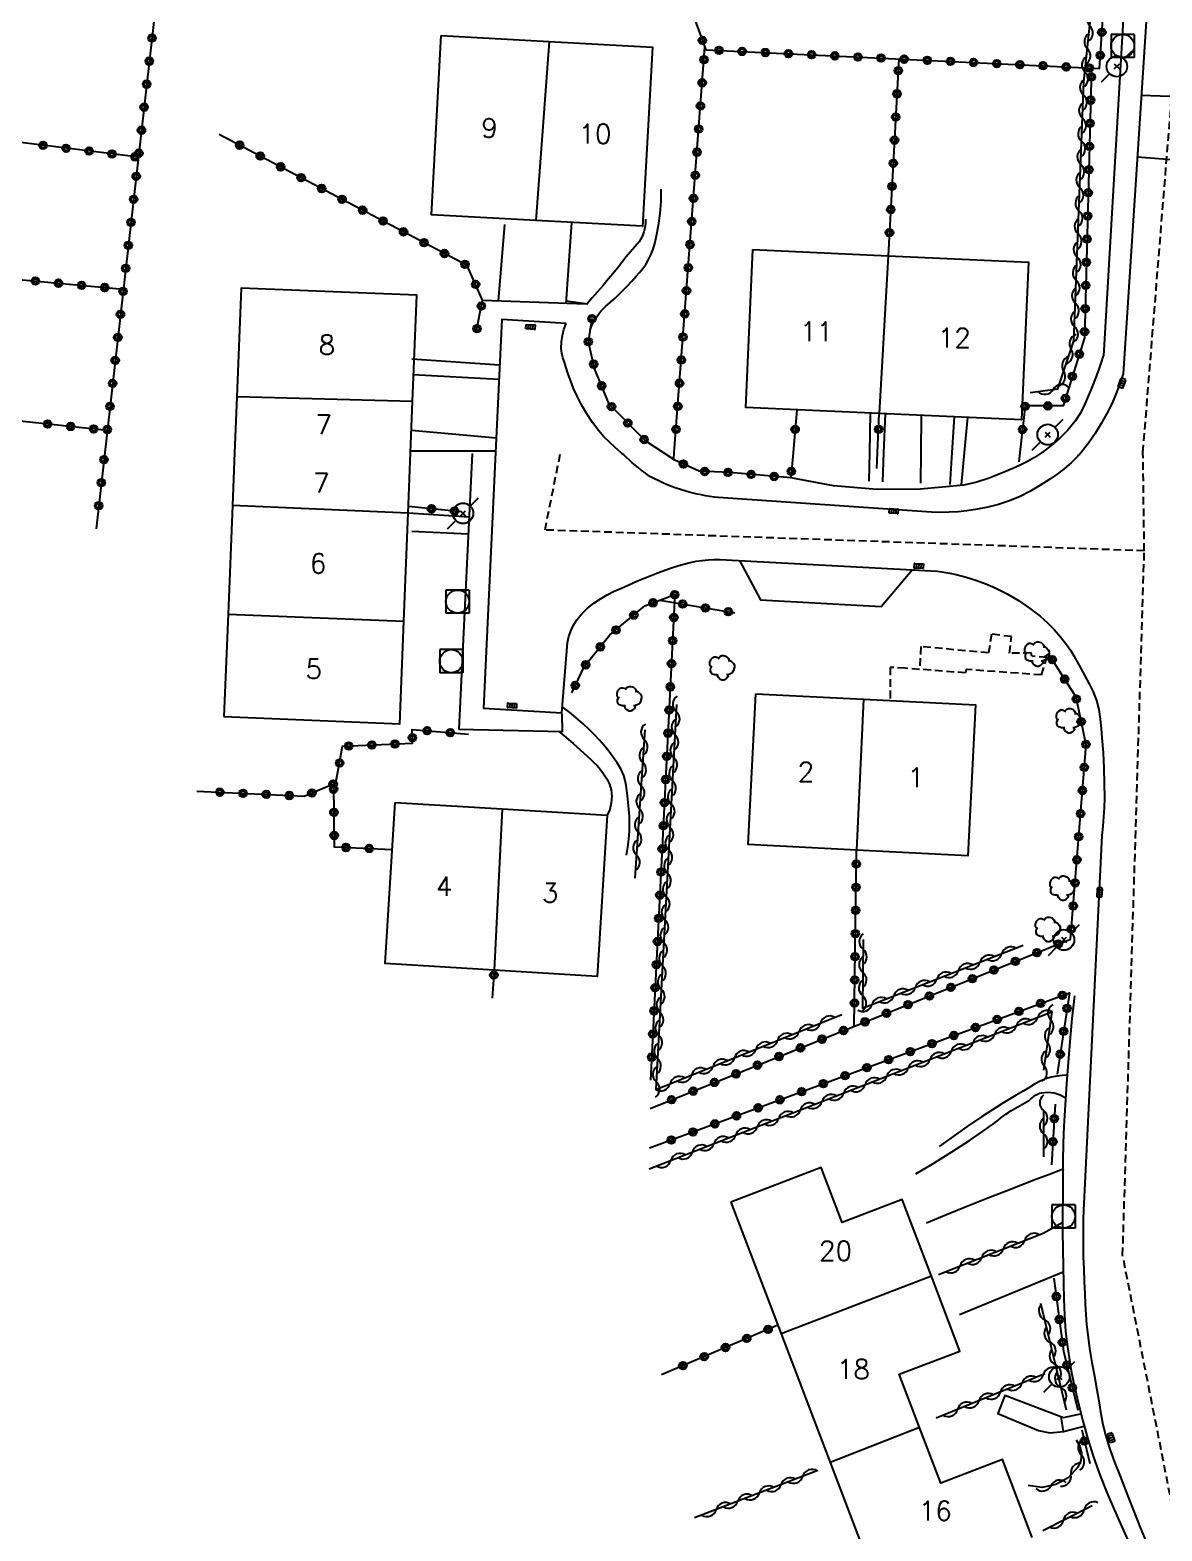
# Model space of a CAD drawing. Header units: millimetres. Extents: x 164000 to 165000, y 151998 to 153000.
# Drawn here: x 164147.9 to 164221.2, y 152101.2 to 152198.3 of the extents above; entities that cross this region are included whole.
import ezdxf
from ezdxf.enums import TextEntityAlignment as Align

# ---------------------------------------------------------------- set-up
doc = ezdxf.new("R2010")
doc.units = ezdxf.units.MM
doc.linetypes.add('DASHED', pattern=[0.75, 0.5, -0.25])
doc.layers.get('0').update_dxf_attribs({"linetype": 'CONTINUOUS'})
for name, color, linetype in [('W0001', 6, 'DASHED'), ('W0008', 7, 'CONTINUOUS'), ('W0014', 7, 'CONTINUOUS'), ('W0016', 2, 'CONTINUOUS'), ('W0017', 7, 'CONTINUOUS'), ('W0101', 7, 'CONTINUOUS'), ('W0105', 7, 'CONTINUOUS'), ('W0112', 1, 'DASHED'), ('W0300', 7, 'CONTINUOUS'), ('W0310', 3, 'CONTINUOUS'), ('W0323', 7, 'CONTINUOUS'), ('W0401', 7, 'CONTINUOUS'), ('W0420', 7, 'CONTINUOUS'), ('W0473', 7, 'CONTINUOUS'), ('W0991', 7, 'CONTINUOUS'), ('W1102', 7, 'CONTINUOUS')]:
    doc.layers.add(name, color=color, linetype=linetype)
doc.styles.get("Standard").update_dxf_attribs({"font": 'romans.shx', "width": 0.85})

# ---------------------------------------------------------------- blocks, each defined once
blk = doc.blocks.new('T473')
for p, q in [((0.500001, 0.500001), (1.000002, 1.000002)), ((-0.166667, 0.166667), (0.166667, -0.166667)), ((-0.166667, -0.166667), (0.166667, 0.166667)), ((-1.000002, -1.000002), (-0.500001, -0.500001))]:
    blk.add_line(p, q)
blk.add_ellipse((0, 0), major_axis=(0.471405, 0.471405), ratio=1, start_param=5.497787144, end_param=11.780972451)
blk = doc.blocks.new('T420')
for p, q in [((0.75, 0.75), (-0.75, 0.75)), ((-0.75, 0.75), (-0.75, -0.75)), ((0.75, 0.75), (0.75, -0.75)), ((0.75, -0.75), (-0.75, -0.75))]:
    blk.add_line(p, q)
blk.add_ellipse((0, 0), major_axis=(-0.53, 0.53), ratio=1, start_param=3.926991, end_param=10.210176)
blk = doc.blocks.new('T401')
for p, q in [((-0.3, 0.3), (0, 0.3)), ((-0.3, -0.25), (-0.3, 0.3)), ((-0.3, 0.15), (0, 0.15)), ((-0.3, 0), (0, 0)), ((0, 0.3), (0, -0.25)), ((-0.3, -0.15), (0, -0.15)), ((-0.3, -0.25), (-0.3, -0.3)), ((-0.3, -0.3), (0, -0.3)), ((0, -0.3), (0, -0.25))]:
    blk.add_line(p, q)
blk = doc.blocks.new('T300')
for p, q in [((-0.8, 0.514), (-0.857, 0.343)), ((-0.857, 0.343), (-0.857, 0.171)), ((-0.857, 0.171), (-0.743, 0.057)), ((-0.686, 0.629), (-0.8, 0.514)), ((-0.8, -0.057), (-0.743, 0.057)), ((-0.743, 0.057), (-0.686, 0.114)), ((-0.571, 0.686), (-0.686, 0.629)), ((-0.457, 0.686), (-0.571, 0.686)), ((-0.286, 0.629), (-0.457, 0.686)), ((-0.286, 0.629), (-0.171, 0.743)), ((-0.229, 0.571), (-0.286, 0.629)), ((-0.171, 0.743), (-0.057, 0.8)), ((-0.057, 0.8), (0.057, 0.8)), ((0.057, 0.8), (0.229, 0.743)), ((0.229, 0.743), (0.343, 0.629)), ((0.343, 0.629), (0.4, 0.514)), ((0.457, 0.457), (0.343, 0.457)), ((0.4, 0.514), (0.4, 0.457)), ((0.571, 0.4), (0.457, 0.457)), ((0.571, 0.4), (0.686, 0.286)), ((0.686, 0.286), (0.743, 0.171)), ((0.743, 0.057), (0.686, -0.171)), ((0.743, 0.171), (0.743, 0.057)), ((-0.8, -0.171), (-0.8, -0.057)), ((-0.8, -0.229), (-0.8, -0.171)), ((-0.743, -0.343), (-0.8, -0.229)), ((-0.686, -0.4), (-0.743, -0.343)), ((-0.514, -0.457), (-0.686, -0.4)), ((-0.4, -0.457), (-0.514, -0.457)), ((-0.4, -0.457), (-0.343, -0.457)), ((-0.343, -0.457), (-0.343, -0.4)), ((-0.343, -0.514), (-0.343, -0.457)), ((-0.286, -0.629), (-0.343, -0.514)), ((-0.171, -0.743), (-0.286, -0.629)), ((-0.057, -0.8), (-0.171, -0.743)), ((0.057, -0.8), (-0.057, -0.8)), ((0.171, -0.743), (0.057, -0.8)), ((0.229, -0.686), (0.171, -0.743)), ((0.286, -0.457), (0.229, -0.457)), ((0.286, -0.629), (0.229, -0.686)), ((0.457, -0.4), (0.286, -0.457)), ((0.343, -0.514), (0.286, -0.629)), ((0.343, -0.514), (0.343, -0.457)), ((0.571, -0.343), (0.457, -0.4)), ((0.629, -0.286), (0.571, -0.343)), ((0.686, -0.171), (0.629, -0.286))]:
    blk.add_line(p, q)
blk = doc.blocks.new('t323o')
at = {"color": 0, "linetype": 'Continuous'}
for radius in [0.25, 0.15]:
    blk.add_circle((0, 0), radius, dxfattribs=at)
blk = doc.blocks.new('t310o')
at = {"color": 0, "linetype": 'Continuous'}
for centre, start, end in [((-0.5, 0.375), 216.8699, 323.1304), ((0.5, -0.375), 36.8699, 143.1303)]:
    blk.add_arc(centre, 0.625, start, end, dxfattribs=at)

msp = doc.modelspace()

# ---------------------------------------------------------------- linework, layer by layer
at = {"layer": 'W0001'}
for points in [[(164219.953, 152171), (164224.088, 152222.046)], [(164220.043, 152164.634), (164181.238, 152165.982), (164182.243, 152171)], [(164220.043, 152164.634), (164219.953, 152171)], [(164270.64, 152049.913), (164233.257, 152087.427), (164221.862, 152102.754), (164218.641, 152119.033), (164220.043, 152164.634)]]:
    msp.add_lwpolyline(points, dxfattribs=at)
at = {"layer": 'W0008'}
for points in [[(164220.745, 152207.861), (164218.668, 152176.094)], [(164182.613, 152179.357), (164178.433, 152179.6), (164178.028, 152171)], [(164186.15, 152171), (164185.774, 152171.33), (164185.404, 152171.668), (164185.048, 152172.023), (164184.717, 152172.4), (164184.308, 152172.941), (164183.937, 152173.507), (164183.599, 152174.093), (164183.288, 152174.692), (164183.081, 152175.146), (164182.9, 152175.61), (164182.738, 152176.08), (164182.586, 152176.553), (164182.492, 152176.841), (164182.397, 152177.132), (164182.323, 152177.432), (164182.29, 152177.739), (164182.303, 152178.155), (164182.362, 152178.566), (164182.466, 152178.969), (164182.613, 152179.357)], [(164218.668, 152176.094), (164218.455, 152175.434), (164218.209, 152174.786), (164217.929, 152174.152), (164217.616, 152173.533), (164217.246, 152172.87), (164216.85, 152172.222), (164216.419, 152171.596), (164215.945, 152171)], [(164178.028, 152171), (164177.247, 152154.44), (164182.317, 152154.143), (164182.694, 152158.701)], [(164215.945, 152171), (164215.892, 152170.938), (164215.838, 152170.877), (164215.784, 152170.816), (164215.729, 152170.755), (164215.314, 152170.339), (164214.869, 152169.958), (164214.402, 152169.605), (164213.922, 152169.272), (164213.285, 152168.863), (164212.63, 152168.481), (164211.953, 152168.137), (164211.252, 152167.843), (164210.593, 152167.625), (164209.92, 152167.455), (164209.24, 152167.325), (164208.556, 152167.222), (164207.985, 152167.161), (164207.411, 152167.127), (164206.837, 152167.121), (164206.263, 152167.141)], [(164206.263, 152167.141), (164192.456, 152168.085)], [(164182.694, 152158.701), (164182.779, 152159.088), (164182.908, 152159.463), (164183.078, 152159.821), (164183.288, 152160.157), (164183.618, 152160.561), (164183.996, 152160.918), (164184.403, 152161.238), (164184.825, 152161.532), (164185.264, 152161.794), (164185.725, 152162.017), (164186.193, 152162.22), (164186.658, 152162.422), (164187.192, 152162.659), (164187.728, 152162.89), (164188.268, 152163.109), (164188.816, 152163.312), (164189.359, 152163.501), (164189.907, 152163.68), (164190.463, 152163.837), (164191.027, 152163.959), (164191.409, 152164.017), (164191.793, 152164.055), (164192.178, 152164.071), (164192.564, 152164.067)], [(164192.564, 152164.067), (164206.236, 152163.339)], [(164193.824, 152164), (164195.18, 152161.451), (164203, 152161.02), (164205.018, 152163.404)], [(164206.236, 152163.339), (164206.645, 152163.306), (164207.051, 152163.254), (164207.454, 152163.184), (164207.854, 152163.096), (164208.502, 152162.927), (164209.143, 152162.731), (164209.774, 152162.502), (164210.389, 152162.234), (164211.157, 152161.842), (164211.902, 152161.407), (164212.619, 152160.927), (164213.302, 152160.4), (164213.769, 152159.981), (164214.205, 152159.531), (164214.614, 152159.057), (164215.001, 152158.566), (164215.255, 152158.204), (164215.487, 152157.827), (164215.705, 152157.443), (164215.917, 152157.056), (164216.2, 152156.546), (164216.482, 152156.033), (164216.738, 152155.504), (164216.942, 152154.952), (164217.09, 152154.354), (164217.181, 152153.745), (164217.239, 152153.134), (164217.293, 152152.525), (164217.371, 152151.55), (164217.425, 152150.573), (164217.453, 152149.594), (164217.455, 152148.615), (164217.439, 152148.014), (164217.406, 152147.413), (164217.358, 152146.813), (164217.293, 152146.215)], [(164217.293, 152146.215), (164216.106, 152121.918)], [(164216.106, 152121.918), (164216.09, 152121.372), (164216.08, 152120.826), (164216.077, 152120.28), (164216.079, 152119.734), (164216.093, 152118.931), (164216.116, 152118.129), (164216.148, 152117.326), (164216.187, 152116.525), (164216.222, 152115.863), (164216.26, 152115.202), (164216.309, 152114.541), (164216.376, 152113.882), (164216.498, 152112.988), (164216.647, 152112.097), (164216.808, 152111.21), (164216.969, 152110.322), (164217.09, 152109.606), (164217.206, 152108.888), (164217.339, 152108.172), (164217.509, 152107.464), (164217.792, 152106.537), (164218.122, 152105.625), (164218.475, 152104.723), (164218.83, 152103.823), (164219.299, 152102.619), (164219.776, 152101.416), (164220.279, 152100.223)]]:
    msp.add_lwpolyline(points, dxfattribs=at)
msp.add_lwpolyline([(164192.456, 152168.085, -0.047885), (164190.299, 152168.517, -0.060311), (164188.061, 152169.434, -0.046911), (164186.524, 152170.674, 0.001336), (164186.15, 152171)], format="xyb", dxfattribs=at)
at = {"layer": 'W0014'}
for points in [[(164219.145, 152213.419), (164219.369, 152210.882), (164217.401, 152177.254)], [(164184.167, 152178.944), (164184.273, 152179.218), (164184.4, 152179.483), (164184.549, 152179.736), (164184.717, 152179.978), (164184.854, 152180.145), (164185.002, 152180.302), (164185.157, 152180.451), (164185.318, 152180.594), (164185.481, 152180.734), (164185.643, 152180.873), (164185.803, 152181.016), (164185.957, 152181.164), (164186.261, 152181.467), (164186.563, 152181.772), (164186.859, 152182.083), (164187.144, 152182.405), (164187.354, 152182.654), (164187.562, 152182.909), (164187.756, 152183.174), (164187.926, 152183.456), (164188.093, 152183.806), (164188.231, 152184.168), (164188.345, 152184.538), (164188.438, 152184.913), (164188.588, 152185.686), (164188.692, 152186.467), (164188.75, 152187.253), (164188.762, 152188.041)], [(164187.737, 152186.099), (164187.74, 152185.823), (164187.709, 152185.548), (164187.645, 152185.279), (164187.548, 152185.021), (164187.334, 152184.645), (164187.061, 152184.308), (164186.77, 152183.992), (164186.497, 152183.672), (164186.209, 152183.306), (164185.922, 152182.94), (164185.632, 152182.576), (164185.337, 152182.216), (164184.994, 152181.808), (164184.646, 152181.405), (164184.294, 152181.005), (164183.938, 152180.608)], [(164183.908, 152180.598), (164177.186, 152180.831)], [(164178.295, 152176.655), (164172.609, 152177.038)], [(164217.374, 152177.254), (164217.231, 152176.789), (164217.075, 152176.328), (164216.907, 152175.872), (164216.726, 152175.42), (164216.477, 152174.807), (164216.221, 152174.19), (164215.927, 152173.587), (164215.567, 152173.02), (164215.096, 152172.447), (164214.572, 152171.924), (164214.01, 152171.445), (164213.423, 152171)], [(164172.69, 152176.041), (164178.251, 152175.736)], [(164207.721, 152173.304), (164207.582, 152171)], [(164208.4, 152171), (164208.605, 152173.264)], [(164178.071, 152171.919), (164172.592, 152172.432)], [(164172.538, 152171.107), (164178.033, 152171.115)], [(164176.519, 152170.944), (164175.656, 152153.092), (164182.371, 152152.93), (164182.344, 152154.09)], [(164213.423, 152171), (164213.413, 152170.993), (164213.403, 152170.985), (164213.393, 152170.978), (164213.383, 152170.971), (164212.94, 152170.68), (164212.477, 152170.422), (164212.003, 152170.189), (164211.522, 152169.973), (164210.76, 152169.643), (164209.986, 152169.33), (164209.189, 152169.068), (164208.367, 152168.894), (164205.558, 152168.618), (164202.736, 152168.603), (164199.925, 152168.848), (164197.149, 152169.353)], [(164207.582, 152171), (164207.457, 152168.932)], [(164208.211, 152168.901), (164208.4, 152171)], [(164176.319, 152166.809), (164172.375, 152167.068)], [(164172.609, 152165.901), (164176.267, 152165.733)], [(164186.524, 152144.921), (164186.604, 152145.443), (164186.662, 152145.969), (164186.698, 152146.496), (164186.712, 152147.024), (164186.704, 152147.464), (164186.675, 152147.903), (164186.631, 152148.341), (164186.577, 152148.777), (164186.538, 152149.108), (164186.496, 152149.442), (164186.435, 152149.775), (164186.335, 152150.098), (164186.141, 152150.52), (164185.902, 152150.917), (164185.638, 152151.294), (164185.364, 152151.662), (164185.076, 152152.026), (164184.77, 152152.375), (164184.452, 152152.711), (164184.123, 152153.038), (164183.699, 152153.436), (164183.262, 152153.819), (164182.812, 152154.187), (164182.35, 152154.541)], [(164182.131, 152152.936), (164182.599, 152152.548), (164183.06, 152152.153), (164183.514, 152151.75), (164183.962, 152151.339), (164184.179, 152151.14), (164184.397, 152150.941), (164184.608, 152150.731), (164184.798, 152150.503), (164185.023, 152150.199), (164185.239, 152149.88), (164185.417, 152149.532), (164185.526, 152149.155), (164185.561, 152148.732), (164185.527, 152148.31), (164185.425, 152147.898), (164185.256, 152147.51)], [(164215.513, 152135.833), (164215.43, 152135.092), (164215.353, 152134.351), (164215.282, 152133.609), (164215.216, 152132.867), (164215.104, 152131.499), (164215, 152130.131), (164214.909, 152128.762), (164214.839, 152127.392), (164214.799, 152126.26), (164214.777, 152125.127), (164214.765, 152123.995), (164214.758, 152122.862), (164214.754, 152121.716), (164214.755, 152120.57), (164214.765, 152119.423), (164214.785, 152118.277), (164214.805, 152117.233), (164214.826, 152116.187), (164214.867, 152115.141), (164214.947, 152114.098), (164215.045, 152113.243), (164215.169, 152112.391), (164215.317, 152111.543), (164215.486, 152110.7), (164215.754, 152109.501), (164216.052, 152108.309), (164216.383, 152107.125), (164216.753, 152105.954), (164217.166, 152104.809), (164217.621, 152103.681), (164218.1, 152102.563), (164218.587, 152101.45), (164218.975, 152100.579)], [(164215.066, 152130.687), (164214.72, 152130.674), (164214.377, 152130.633), (164214.038, 152130.564), (164213.706, 152130.466), (164213.308, 152130.302), (164212.929, 152130.097), (164212.562, 152129.874), (164212.196, 152129.657), (164211.753, 152129.403), (164211.312, 152129.144), (164210.876, 152128.878), (164210.443, 152128.606), (164209.505, 152127.993), (164208.577, 152127.366), (164207.658, 152126.726), (164206.749, 152126.071)], [(164205.239, 152124.291), (164206.412, 152124.993), (164207.572, 152125.717), (164208.718, 152126.463), (164209.85, 152127.23), (164210.028, 152127.358), (164210.203, 152127.49), (164210.376, 152127.624), (164210.548, 152127.76), (164210.72, 152127.895), (164210.894, 152128.029), (164211.071, 152128.158), (164211.252, 152128.282), (164211.4, 152128.377), (164211.55, 152128.467), (164211.702, 152128.554), (164211.855, 152128.64), (164212.009, 152128.724), (164212.162, 152128.809), (164212.315, 152128.895), (164212.466, 152128.983), (164212.577, 152129.057), (164212.683, 152129.138), (164212.786, 152129.222), (164212.889, 152129.305), (164213.001, 152129.386), (164213.12, 152129.457), (164213.247, 152129.514), (164213.383, 152129.55), (164213.795, 152129.582), (164214.205, 152129.537), (164214.6, 152129.415), (164214.965, 152129.221)], [(164216, 152108.773), (164214.785, 152108.515)], [(164214.812, 152107.626), (164216.21, 152107.989)]]:
    msp.add_lwpolyline(points, dxfattribs=at)
at = {"layer": 'W0016'}
for points in [[(164225.409, 152193.921), (164219.846, 152194.121)], [(164219.586, 152190.138), (164225.19, 152189.71)]]:
    msp.add_lwpolyline(points, dxfattribs=at)
at = {"layer": 'W0017'}
for points in [[(164178.622, 152185.749), (164178.213, 152180.795)], [(164182.613, 152180.643), (164182.974, 152185.893)], [(164202.265, 152171), (164202.321, 152173.549)], [(164203.26, 152173.506), (164203.162, 152171)], [(164205.593, 152171), (164205.616, 152173.399)], [(164202.224, 152169.145), (164202.265, 152171)], [(164203.162, 152171), (164203.088, 152169.11)], [(164205.573, 152169.008), (164205.593, 152171)], [(164214.839, 152124.615), (164213.899, 152124.264), (164212.961, 152123.909), (164212.025, 152123.549), (164211.09, 152123.185), (164209.799, 152122.675), (164208.51, 152122.159), (164207.224, 152121.637), (164205.94, 152121.109)], [(164213.49, 152120.462), (164214.768, 152121.162)], [(164208.07, 152115.203), (164214.797, 152117.956)]]:
    msp.add_lwpolyline(points, dxfattribs=at)
at = {"layer": 'W0101'}
for points in [[(164180.642, 152186.022), (164173.883, 152186.395), (164174.523, 152197.992)], [(164174.523, 152197.992), (164181.503, 152197.606)], [(164181.503, 152197.606), (164188.195, 152197.237), (164187.555, 152185.64), (164187.548, 152185.641), (164180.642, 152186.022)], [(164202.881, 152173.523), (164194.232, 152173.915), (164194.695, 152184.131)], [(164194.695, 152184.131), (164203.462, 152183.733)], [(164203.462, 152183.733), (164212.547, 152183.322), (164212.084, 152173.106), (164202.881, 152173.523)], [(164172.667, 152174.299), (164172.944, 152181.182), (164161.564, 152181.641), (164161.281, 152174.604)], [(164161.281, 152174.604), (164161.135, 152171)], [(164172.534, 152171), (164172.667, 152174.299)], [(164161.135, 152171), (164160.997, 152167.568)], [(164172.375, 152167.068), (164172.534, 152171)], [(164160.997, 152167.568), (164160.714, 152160.532)], [(164172.094, 152160.077), (164172.375, 152167.068)], [(164160.714, 152160.532), (164160.447, 152153.901)], [(164160.447, 152153.901), (164171.827, 152153.442), (164172.094, 152160.077)], [(164201.405, 152145.255), (164194.384, 152145.614), (164194.883, 152155.384)], [(164194.883, 152155.384), (164201.856, 152155.027)], [(164201.856, 152155.027), (164209.122, 152154.656), (164208.622, 152144.886), (164201.405, 152145.255)], [(164177.945, 152137.483), (164170.895, 152137.912), (164171.53, 152148.346)], [(164171.53, 152148.346), (164178.463, 152147.923)], [(164178.463, 152147.923), (164185.256, 152147.51), (164184.621, 152137.076), (164177.945, 152137.483)], [(164206.252, 152117.684), (164204.364, 152122.63), (164200.473, 152121.144), (164199.114, 152124.704), (164193.265, 152122.472)], [(164193.265, 152122.472), (164196.524, 152113.933)], [(164205.493, 152107.869), (164204.171, 152111.331), (164208.104, 152112.832), (164206.252, 152117.684)], [(164196.524, 152113.933), (164199.695, 152105.624)], [(164212.787, 152100.767), (164210.862, 152105.809), (164206.862, 152104.282), (164205.493, 152107.869)], [(164199.695, 152105.624), (164202.948, 152097.101)]]:
    msp.add_lwpolyline(points, dxfattribs=at)
at = {"layer": 'W0105'}
msp.add_lwpolyline([(164214.812, 152108.515), (164211.009, 152109.945), (164210.551, 152108.785), (164213.194, 152107.679), (164213.922, 152107.545), (164214.812, 152107.626), (164214.652, 152108.575)], dxfattribs=at)
at = {"layer": 'W0112'}
for points in [[(164213.383, 152156.597), (164213.733, 152157.73), (164212.762, 152157.811), (164212.708, 152158.027), (164211.306, 152158), (164211.441, 152159.078), (164210.147, 152159.24), (164209.958, 152158.027), (164205.562, 152158.431), (164205.508, 152157.083)], [(164213.383, 152156.597), (164208.502, 152156.948), (164208.475, 152156.732), (164204.564, 152157.029), (164203.594, 152157.083), (164203.592, 152154.939)]]:
    msp.add_lwpolyline(points, dxfattribs=at)
at = {"layer": 'W0310'}
for points in [[(164212.654, 152174.881), (164214.434, 152175.124), (164215.486, 152178.225), (164216.133, 152194.998), (164216.996, 152203.169)], [(164189.76, 152154.683), (164188.411, 152129.765), (164200.465, 152134.619)], [(164187.71, 152153.038), (164187.063, 152143.438)], [(164201.841, 152139.473), (164201.787, 152135.024), (164212.196, 152139.096)], [(164187.987, 152124.626), (164214.057, 152134.781), (164213.517, 152131.006)], [(164213.517, 152128.417), (164213.517, 152125.397)], [(164206.722, 152117.792), (164213.49, 152120.462)], [(164213.329, 152115.931), (164214.974, 152109.028)], [(164213.598, 152111.347), (164206.56, 152108.488)], [(164215.621, 152107.086), (164215.865, 152106.678), (164215.969, 152106.214), (164215.922, 152105.741), (164215.729, 152105.306), (164215.115, 152104.631), (164214.32, 152104.183), (164213.425, 152104.006), (164212.52, 152104.12)], [(164198.901, 152105.091), (164190.921, 152102.032)], [(164213.463, 152101.207), (164216.673, 152102.825)]]:
    msp.add_lwpolyline(points, dxfattribs=at)
at = {"layer": 'W0323'}
for points in [[(164190.408, 152200.497), (164191.647, 152197.075), (164217.131, 152195.861), (164217.724, 152204.464)], [(164156.3, 152202.337), (164152.728, 152171)], [(164189.61, 152171), (164191.59, 152197.233)], [(164204.151, 152196.479), (164203.462, 152183.733)], [(164216.626, 152195.885), (164216.16, 152178.414), (164214.785, 152174.018), (164212.331, 152174.018), (164211.993, 152171)], [(164154.907, 152190.116), (164142.782, 152191.618)], [(164176.788, 152178.791), (164177.193, 152180.868), (164176.195, 152183.106), (164160.143, 152191.596)], [(164142.267, 152182.658), (164153.932, 152181.569)], [(164184.016, 152180.598), (164182.613, 152180.787)], [(164188.893, 152171), (164187.764, 152171.726), (164185.391, 152174.126), (164184.447, 152176.445), (164184.043, 152178.171), (164184.285, 152179.681)], [(164152.891, 152172.431), (164141.57, 152173.641)], [(164197.548, 152173.765), (164197.298, 152171)], [(164202.774, 152171), (164202.881, 152173.523)], [(164152.728, 152171), (164152.166, 152166.068)], [(164197.298, 152171), (164197.149, 152169.353), (164193.211, 152169.703), (164191.216, 152169.784), (164189.652, 152170.512), (164188.893, 152171)], [(164189.577, 152170.561), (164189.61, 152171)], [(164202.731, 152169.973), (164202.774, 152171)], [(164211.993, 152171), (164211.926, 152170.404)], [(164175.818, 152167.168), (164172.393, 152167.494)], [(164182.964, 152155.438), (164183.8, 152157.164), (164185.445, 152159.186), (164187.71, 152161.074), (164189.652, 152161.802), (164188.066, 152130.357)], [(164188.668, 152161.433), (164193.535, 152160.615)], [(164188.041, 152128.536), (164215.27, 152139.5), (164216.268, 152152.067), (164215.621, 152155.168), (164213.841, 152157.973)], [(164213.841, 152157.973), (164213.53, 152157.747)], [(164158.688, 152149.076), (164165.651, 152148.75), (164167.701, 152149.613), (164168.132, 152151.986), (164172.663, 152152.175), (164172.636, 152153.065), (164176.276, 152152.768)], [(164167.543, 152149.546), (164167.593, 152145.46), (164171.345, 152145.302)], [(164201.254, 152133.856), (164201.405, 152145.255)], [(164177.945, 152137.483), (164177.818, 152135.672)], [(164188.006, 152125.975), (164215.189, 152136.022), (164214.407, 152130.763)], [(164214.272, 152128.822), (164214.03, 152124.884)], [(164214.192, 152117.549), (164214.812, 152112.83), (164215.729, 152109.001)], [(164196.307, 152114.5), (164188.783, 152111.295)], [(164215.998, 152107.733), (164216.511, 152105.549)]]:
    msp.add_lwpolyline(points, dxfattribs=at)
at = {"layer": 'W1102'}
for points in [[(164181.503, 152197.606), (164180.642, 152186.022)], [(164203.462, 152183.733), (164202.881, 152173.523)], [(164172.667, 152174.299), (164161.281, 152174.604)], [(164172.375, 152167.068), (164160.997, 152167.568)], [(164160.714, 152160.532), (164172.094, 152160.077)], [(164201.856, 152155.027), (164201.405, 152145.255)], [(164178.463, 152147.923), (164177.945, 152137.483)], [(164206.252, 152117.684), (164196.524, 152113.933)], [(164205.493, 152107.869), (164199.695, 152105.624)]]:
    msp.add_lwpolyline(points, dxfattribs=at)

# ---------------------------------------------------------------- block references
at = {"layer": 'W0300'}
for p in [(164213.14, 152157.946), (164192.753, 152157.056), (164186.739, 152155.06), (164215.189, 152153.631), (164214.785, 152142.79), (164213.841, 152140.121)]:
    msp.add_blockref('T300', p, dxfattribs=at)
at = {"layer": 'W0310'}
for p, rotation in [((164216.516, 152198.621), 83.97130698720144), ((164216.358, 152197.13), 83.97130698720144), ((164216.201, 152195.638), 83.97130698720144), ((164216.1, 152194.142), 87.79032506857182), ((164216.042, 152192.643), 87.79032506857182), ((164215.984, 152191.144), 87.79032506857182), ((164215.927, 152189.645), 87.79032506857182), ((164215.869, 152188.147), 87.79032506857182), ((164215.811, 152186.648), 87.79032506857182), ((164215.753, 152185.149), 87.79032506857182), ((164215.695, 152183.65), 87.79032506857182), ((164215.637, 152182.151), 87.79032506857182), ((164215.58, 152180.652), 87.79032506857182), ((164215.522, 152179.153), 87.79032506857182), ((164215.303, 152177.684), 71.26663720523653), ((164214.821, 152176.264), 71.26663720523653), ((164214.141, 152175.084), 7.76516458365298), ((164189.735, 152154.235), 266.9025997118408), ((164187.668, 152152.417), 266.1432024197179), ((164189.654, 152152.737), 266.9025997118408), ((164189.573, 152151.239), 266.9025997118408), ((164187.567, 152150.921), 266.1432024197179), ((164187.466, 152149.424), 266.1432024197179), ((164189.492, 152149.741), 266.9025997118408), ((164189.411, 152148.243), 266.9025997118408), ((164187.366, 152147.927), 266.1432024197179), ((164187.265, 152146.431), 266.1432024197179), ((164189.33, 152146.746), 266.9025997118408), ((164189.249, 152145.248), 266.9025997118408), ((164187.164, 152144.934), 266.1432024197179), ((164189.168, 152143.75), 266.9025997118408), ((164189.087, 152142.252), 266.9025997118408), ((164189.006, 152140.754), 266.9025997118408), ((164188.925, 152139.257), 266.9025997118408), ((164201.833, 152138.846), 269.3055499337358), ((164188.844, 152137.759), 266.9025997118408), ((164209.402, 152138.003), 21.36502656238154), ((164210.799, 152138.549), 21.36502656238154), ((164201.815, 152137.346), 269.3055499337358), ((164206.608, 152136.91), 21.36502656238154), ((164208.005, 152137.457), 21.36502656238154), ((164188.763, 152136.261), 266.9025997118408), ((164201.797, 152135.846), 269.3055499337358), ((164205.211, 152136.364), 21.36502656238154), ((164188.682, 152134.763), 266.9025997118408), ((164202.418, 152135.271), 21.36502656238154), ((164203.815, 152135.817), 21.36502656238154), ((164199.074, 152134.059), 21.93388553547746), ((164213.146, 152134.426), 21.28264920361272), ((164213.983, 152134.264), 261.8698976449165), ((164188.601, 152133.265), 266.9025997118408), ((164197.683, 152133.499), 21.93388553547746), ((164210.351, 152133.338), 21.28264920361272), ((164211.748, 152133.882), 21.28264920361272), ((164213.771, 152132.779), 261.8698976449165), ((164188.52, 152131.768), 266.9025997118408), ((164194.9, 152132.378), 21.93388553547746), ((164196.291, 152132.938), 21.93388553547746), ((164207.555, 152132.249), 21.28264920361272), ((164208.953, 152132.793), 21.28264920361272), ((164192.117, 152131.258), 21.93388553547746), ((164193.508, 152131.818), 21.93388553547746), ((164204.76, 152131.16), 21.28264920361272), ((164206.158, 152131.704), 21.28264920361272), ((164213.559, 152131.294), 261.8698976449165), ((164188.439, 152130.27), 266.9025997118408), ((164189.334, 152130.137), 21.93388553547746), ((164190.725, 152130.697), 21.93388553547746), ((164203.362, 152130.615), 21.28264920361272), ((164200.567, 152129.526), 21.28264920361272), ((164201.964, 152130.071), 21.28264920361272), ((164197.771, 152128.437), 21.28264920361272), ((164199.169, 152128.982), 21.28264920361272), ((164213.517, 152128.397), 269.9999999994479), ((164194.976, 152127.349), 21.28264920361272), ((164196.374, 152127.893), 21.28264920361272), ((164213.517, 152126.897), 269.9999999994479), ((164192.181, 152126.26), 21.28264920361272), ((164193.578, 152126.804), 21.28264920361272), ((164190.783, 152125.715), 21.28264920361272), ((164189.385, 152125.171), 21.28264920361272), ((164210.908, 152119.443), 21.52538138016067), ((164212.303, 152119.994), 21.52538138016067), ((164209.513, 152118.893), 21.52538138016067), ((164208.117, 152118.342), 21.52538138016067), ((164213.583, 152114.864), 283.4025847967365), ((164213.931, 152113.405), 283.4025847967365), ((164214.278, 152111.946), 283.4025847967365), ((164212.119, 152110.746), 202.1035595330443), ((164213.509, 152111.311), 202.1035595330443), ((164214.626, 152110.487), 283.4025847967365), ((164210.729, 152110.182), 202.1035595330443), ((164207.95, 152109.053), 202.1035595330443), ((164209.339, 152109.617), 202.1035595330443), ((164215.959, 152106.114), 264.321160064308), ((164215.292, 152104.825), 227.7329422065457), ((164196.524, 152104.179), 200.9692638272527), ((164197.924, 152104.716), 200.9692638272527), ((164214.001, 152104.12), 191.1447188270897), ((164193.722, 152103.106), 200.9692638272527), ((164195.123, 152103.643), 200.9692638272527), ((164192.322, 152102.569), 200.9692638272527), ((164214.803, 152101.883), 26.75731888805861), ((164216.142, 152102.558), 26.75731888805861)]:
    msp.add_blockref('t310o', p, dxfattribs=dict(at, rotation=rotation))
at = {"layer": 'W0323'}
for p, rotation in [((164155.786, 152197.826), 263.4973235259183), ((164191.43, 152197.676), 289.9034731955115), ((164217.293, 152198.204), 86.05481239991842), ((164192.507, 152197.034), 357.2736899671641), ((164194.005, 152196.962), 357.2736899671641), ((164195.503, 152196.891), 357.2736899671641), ((164197.002, 152196.82), 357.2736899671641), ((164198.5, 152196.748), 357.2736899671641), ((164199.998, 152196.677), 357.2736899671641), ((164201.497, 152196.606), 357.2736899671641), ((164202.995, 152196.534), 357.2736899671641), ((164217.189, 152196.707), 86.05481239991842), ((164155.616, 152196.336), 263.4973235259183), ((164191.529, 152196.428), 85.68355201912655), ((164204.11, 152195.716), 266.9053073006658), ((164204.493, 152196.463), 357.2736899671641), ((164205.992, 152196.392), 357.2736899671641), ((164207.49, 152196.32), 357.2736899671641), ((164208.988, 152196.249), 357.2736899671641), ((164210.487, 152196.178), 357.2736899671641), ((164211.985, 152196.106), 357.2736899671641), ((164213.483, 152196.035), 357.2736899671641), ((164214.981, 152195.964), 357.2736899671641), ((164216.48, 152195.892), 357.2736899671641), ((164155.446, 152194.846), 263.4973235259183), ((164191.416, 152194.932), 85.68355201912655), ((164216.611, 152195.311), 268.4721728088163), ((164204.029, 152194.218), 266.9053073006658), ((164216.571, 152193.812), 268.4721728088163), ((164155.276, 152193.355), 263.4973235259183), ((164191.303, 152193.436), 85.68355201912655), ((164203.948, 152192.72), 266.9053073006658), ((164155.106, 152191.865), 263.4973235259183), ((164191.19, 152191.94), 85.68355201912655), ((164216.531, 152192.312), 268.4721728088163), ((164148.737, 152190.881), 172.9385614899963), ((164150.225, 152190.696), 172.9385614899963), ((164161.469, 152190.894), 152.1260807579789), ((164203.867, 152191.222), 266.9053073006658), ((164216.491, 152190.813), 268.4721728088163), ((164151.714, 152190.512), 172.9385614899963), ((164153.203, 152190.327), 172.9385614899963), ((164154.691, 152190.143), 172.9385614899963), ((164154.936, 152190.375), 263.4973235259183), ((164162.795, 152190.193), 152.1260807579789), ((164191.078, 152190.445), 85.68355201912655), ((164203.786, 152189.725), 266.9053073006658), ((164154.766, 152188.884), 263.4973235259183), ((164164.121, 152189.492), 152.1260807579789), ((164165.447, 152188.79), 152.1260807579789), ((164190.965, 152188.949), 85.68355201912655), ((164216.451, 152189.313), 268.4721728088163), ((164166.773, 152188.089), 152.1260807579789), ((164203.705, 152188.227), 266.9053073006658), ((164216.411, 152187.814), 268.4721728088163), ((164154.596, 152187.394), 263.4973235259183), ((164168.099, 152187.388), 152.1260807579789), ((164190.852, 152187.453), 85.68355201912655), ((164154.427, 152185.903), 263.4973235259183), ((164169.425, 152186.687), 152.1260807579789), ((164170.751, 152185.985), 152.1260807579789), ((164190.739, 152185.957), 85.68355201912655), ((164203.624, 152186.729), 266.9053073006658), ((164216.371, 152186.314), 268.4721728088163), ((164172.077, 152185.284), 152.1260807579789), ((164203.543, 152185.231), 266.9053073006658), ((164154.257, 152184.413), 263.4973235259183), ((164173.403, 152184.583), 152.1260807579789), ((164174.729, 152183.881), 152.1260807579789), ((164190.626, 152184.462), 85.68355201912655), ((164216.331, 152184.815), 268.4721728088163), ((164154.087, 152182.923), 263.4973235259183), ((164176.055, 152183.18), 152.1260807579789), ((164190.513, 152182.966), 85.68355201912655), ((164216.291, 152183.315), 268.4721728088163), ((164148.241, 152182.1), 354.6666838384009), ((164149.735, 152181.961), 354.6666838384009), ((164176.741, 152181.881), 114.0264973146761), ((164151.229, 152181.821), 354.6666838384009), ((164152.722, 152181.682), 354.6666838384009), ((164153.917, 152181.432), 263.4973235259183), ((164190.4, 152181.47), 85.68355201912655), ((164216.251, 152181.816), 268.4721728088163), ((164177.118, 152180.484), 78.97652919559275), ((164190.287, 152179.974), 85.68355201912655), ((164216.211, 152180.316), 268.4721728088163), ((164153.747, 152179.942), 263.4973235259183), ((164176.831, 152179.012), 78.97652919559275), ((164184.282, 152179.658), 80.86983078663596), ((164153.577, 152178.452), 263.4973235259183), ((164184.044, 152178.177), 80.86983078663596), ((164190.174, 152178.479), 85.68355201912655), ((164216.171, 152178.817), 268.4721728088163), ((164215.833, 152177.367), 252.6259590794288), ((164153.407, 152176.961), 263.4973235259183), ((164184.384, 152176.716), 103.1906308712949), ((164190.062, 152176.983), 85.68355201912655), ((164153.237, 152175.471), 263.4973235259183), ((164184.907, 152175.314), 112.145172891047), ((164189.949, 152175.487), 85.68355201912655), ((164215.385, 152175.935), 252.6259590794288), ((164214.937, 152174.504), 252.6259590794288), ((164153.068, 152173.981), 263.4973235259183), ((164185.544, 152173.971), 134.6762972538956), ((164189.836, 152173.991), 85.68355201912655), ((164212.327, 152173.981), 263.6128915042022), ((164213.794, 152174.018), 180.0000000006795), ((164149.027, 152172.844), 173.9000481753772), ((164150.519, 152172.684), 173.9000481753772), ((164152.01, 152172.525), 173.9000481753772), ((164152.898, 152172.49), 263.4973235259183), ((164186.598, 152172.905), 134.6762972538956), ((164189.723, 152172.496), 85.68355201912655), ((164197.433, 152172.494), 264.8309262077496), ((164202.838, 152172.499), 87.57457419442731), ((164212.16, 152172.491), 263.6128915042022), ((164187.653, 152171.838), 134.6762972538956), ((164152.675, 152170.539), 263.4973235257891), ((164190.194, 152170.26), 155.0372163999658), ((164191.588, 152169.769), 177.6784612729615), ((164193.087, 152169.708), 177.6784612729615), ((164194.582, 152169.581), 174.9117349565905), ((164196.076, 152169.448), 174.9117349565905), ((164197.187, 152169.774), 264.8309262083873), ((164152.505, 152169.049), 263.4973235257891), ((164152.336, 152167.558), 263.4973235257891), ((164173.886, 152167.352), 174.5664508932504), ((164175.379, 152167.21), 174.5664508932504), ((164189.638, 152161.797), 20.55606139013144), ((164186.987, 152160.471), 39.80556362870876), ((164188.233, 152161.27), 20.55606139013144), ((164190.147, 152161.185), 350.4657583395045), ((164191.626, 152160.936), 350.4657583395045), ((164193.105, 152160.688), 350.4657583395045), ((164185.835, 152159.511), 39.80556362870876), ((164189.577, 152160.319), 267.113182810391), ((164189.501, 152158.821), 267.113182810391), ((164184.819, 152158.416), 50.87739783347585), ((164214.082, 152157.593), 122.399854457543), ((164183.872, 152157.253), 50.87739783347585), ((164189.426, 152157.323), 267.113182810391), ((164183.196, 152155.917), 64.15560194322472), ((164189.35, 152155.825), 267.113182810391), ((164214.886, 152156.327), 122.399854457543), ((164215.647, 152155.043), 101.7881708303648), ((164189.275, 152154.326), 267.113182810391), ((164173.601, 152152.986), 355.3417593238433), ((164175.096, 152152.864), 355.3417593238433), ((164189.199, 152152.828), 267.113182810391), ((164215.953, 152153.575), 101.7881708303648), ((164168.525, 152152.002), 2.385940348043274), ((164170.024, 152152.065), 2.385940348043274), ((164171.523, 152152.127), 2.385940348043274), ((164172.652, 152152.534), 91.73571238112807), ((164216.26, 152152.106), 101.7881708303648), ((164167.934, 152150.897), 79.69514290811321), ((164189.124, 152151.33), 267.113182810391), ((164216.152, 152150.612), 85.4602893047361), ((164160.186, 152149.006), 357.3181611829253), ((164161.685, 152148.936), 357.3181611829253), ((164166.139, 152148.955), 22.83363917957836), ((164167.521, 152149.537), 22.83363917957836), ((164167.547, 152149.205), 270.7019018241552), ((164189.048, 152149.832), 267.113182810391), ((164216.034, 152149.116), 85.4602893047361), ((164163.183, 152148.866), 357.3181611829253), ((164164.681, 152148.795), 357.3181611829253), ((164188.973, 152148.334), 267.113182810391), ((164167.565, 152147.705), 270.7019018241552), ((164215.915, 152147.621), 85.4602893047361), ((164167.584, 152146.205), 270.7019018241552), ((164188.897, 152146.836), 267.113182810391), ((164215.796, 152146.126), 85.4602893047361), ((164168.347, 152145.428), 357.5944258410078), ((164169.846, 152145.365), 357.5944258410078), ((164188.821, 152145.338), 267.113182810391), ((164201.393, 152144.355), 89.23943490466488), ((164215.678, 152144.63), 85.4602893047361), ((164188.746, 152143.84), 267.113182810391), ((164215.559, 152143.135), 85.4602893047361), ((164188.67, 152142.342), 267.113182810391), ((164201.373, 152142.855), 89.23943490466488), ((164201.353, 152141.356), 89.23943490466488), ((164215.44, 152141.64), 85.4602893047361), ((164188.595, 152140.844), 267.113182810391), ((164215.321, 152140.145), 85.4602893047361), ((164188.519, 152139.345), 267.113182810391), ((164201.333, 152139.856), 89.23943490466488), ((164214.478, 152139.181), 21.93339306690033), ((164201.313, 152138.356), 89.23943490466488), ((164213.087, 152138.621), 21.93339306690033), ((164188.444, 152137.847), 267.113182810391), ((164210.304, 152137.501), 21.93339306690033), ((164211.695, 152138.061), 21.93339306690033), ((164177.923, 152137.168), 265.9828016234903), ((164188.368, 152136.349), 267.113182810391), ((164201.293, 152136.856), 89.23943490466488), ((164207.521, 152136.38), 21.93339306690033), ((164208.912, 152136.94), 21.93339306690033), ((164201.274, 152135.356), 89.23943490466488), ((164204.738, 152135.259), 21.93339306690033), ((164206.13, 152135.82), 21.93339306690033), ((164213.332, 152135.335), 20.28424941231123), ((164214.739, 152135.855), 20.28424941231123), ((164188.293, 152134.851), 267.113182810391), ((164203.347, 152134.699), 21.93339306690033), ((164210.518, 152134.295), 20.28424941231123), ((164211.925, 152134.815), 20.28424941231123), ((164215.039, 152135.013), 261.5410878722655), ((164188.217, 152133.353), 267.113182810391), ((164200.564, 152133.579), 21.93339306690033), ((164201.955, 152134.139), 21.93339306690033), ((164209.111, 152133.775), 20.28424941231123), ((164214.819, 152133.53), 261.5410878722655), ((164197.781, 152132.458), 21.93339306690033), ((164199.172, 152133.018), 21.93339306690033), ((164206.297, 152132.735), 20.28424941231123), ((164207.704, 152133.255), 20.28424941231123), ((164188.142, 152131.855), 267.113182810391), ((164194.998, 152131.337), 21.93339306690033), ((164196.39, 152131.898), 21.93339306690033), ((164203.483, 152131.695), 20.28424941231123), ((164204.89, 152132.215), 20.28424941231123), ((164214.598, 152132.046), 261.5410878722655), ((164193.607, 152130.777), 21.93339306690033), ((164200.669, 152130.655), 20.28424941231123), ((164202.076, 152131.175), 20.28424941231123), ((164190.824, 152129.656), 21.93339306690033), ((164192.215, 152130.217), 21.93339306690033), ((164197.855, 152129.615), 20.28424941231123), ((164199.262, 152130.135), 20.28424941231123), ((164189.432, 152129.096), 21.93339306690033), ((164195.041, 152128.575), 20.28424941231123), ((164196.448, 152129.095), 20.28424941231123), ((164192.227, 152127.535), 20.28424941231123), ((164193.634, 152128.055), 20.28424941231123), ((164214.214, 152127.879), 266.4725330429829), ((164189.413, 152126.495), 20.28424941231123), ((164190.82, 152127.015), 20.28424941231123), ((164214.122, 152126.382), 266.4725330429829), ((164214.348, 152116.362), 277.4873909915815), ((164214.543, 152114.875), 277.4873909915815), ((164195.684, 152114.234), 203.070384001066), ((164192.923, 152113.059), 203.070384001066), ((164194.303, 152113.647), 203.070384001066), ((164214.739, 152113.388), 277.4873909915815), ((164191.543, 152112.471), 203.070384001066), ((164215.03, 152111.918), 283.4652023160108), ((164190.163, 152111.883), 203.070384001066), ((164215.379, 152110.46), 283.4652023160108), ((164216.168, 152107.009), 283.2010899391939)]:
    msp.add_blockref('t323o', p, dxfattribs=dict(at, rotation=rotation))
at = {"layer": 'W0401'}
for p, rotation in [((164180.321, 152179.277), 86.67689371949004), ((164218.452, 152175.528), 161.0712321969989), ((164203.836, 152167.357), 86.08938816784222), ((164205.427, 152163.501), 266.9516567481885), ((164179.081, 152154.467), 266.6514221228422), ((164216.996, 152142.521), 177.2042346392174), ((164217.751, 152107.167), 196.638267507303)]:
    msp.add_blockref('T401', p, dxfattribs=dict(at, rotation=rotation))
at = {"layer": 'W0420'}
for p in [(164218.641, 152197.317), (164175.575, 152161.344), (164175.17, 152157.487), (164214.812, 152121.54)]:
    msp.add_blockref('T420', p, dxfattribs=at)
at = {"layer": 'W0473'}
for p in [(164218.264, 152195.996), (164213.787, 152172.157), (164175.926, 152167.061), (164214.839, 152139.446), (164214.542, 152111.158)]:
    msp.add_blockref('T473', p, dxfattribs=at)

# ---------------------------------------------------------------- texts
at = {"layer": 'W0991'}
for s, p in [('9', (164177.64, 152192.007)), ('10', (164184.472, 152191.623)), ('11', (164198.818, 152178.827)), ('8', (164167.115, 152177.97)), ('12', (164207.742, 152178.42)), ('7', (164166.907, 152172.802)), ('7', (164166.755, 152169.034)), ('6', (164166.546, 152163.823)), ('5', (164166.27, 152156.987)), ('2', (164198.131, 152150.32)), ('1', (164205.252, 152149.957)), ('4', (164174.707, 152142.914)), ('3', (164181.573, 152142.5)), ('20', (164200.048, 152119.319)), ('18', (164201.205, 152111.654)), ('16', (164206.512, 152102.485))]:
    msp.add_text(s, height=1.25, dxfattribs=at).set_placement(p, align=Align.MIDDLE_CENTER)

doc.saveas('drawing.dxf')
